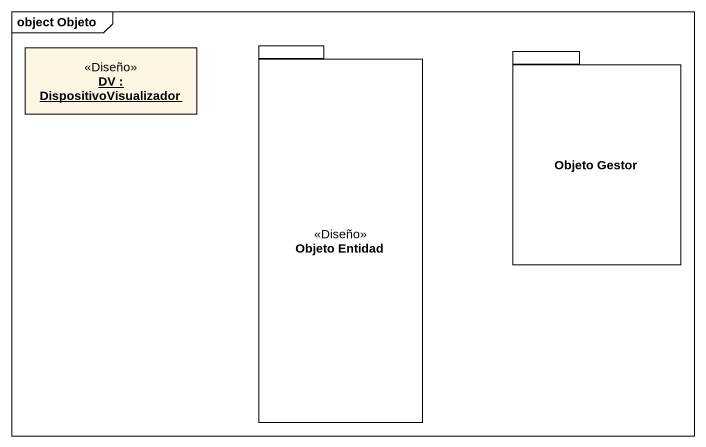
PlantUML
@startuml
mainframe object Objeto
hide circle
hide empty members
object "DV : DispositivoVisualizador" as DV <<Diseño>>
package "Objeto Entidad" as Objeto_Entidad <<Diseño>> {
}
package "Objeto Gestor" as Objeto_Gestor {
}
@enduml
